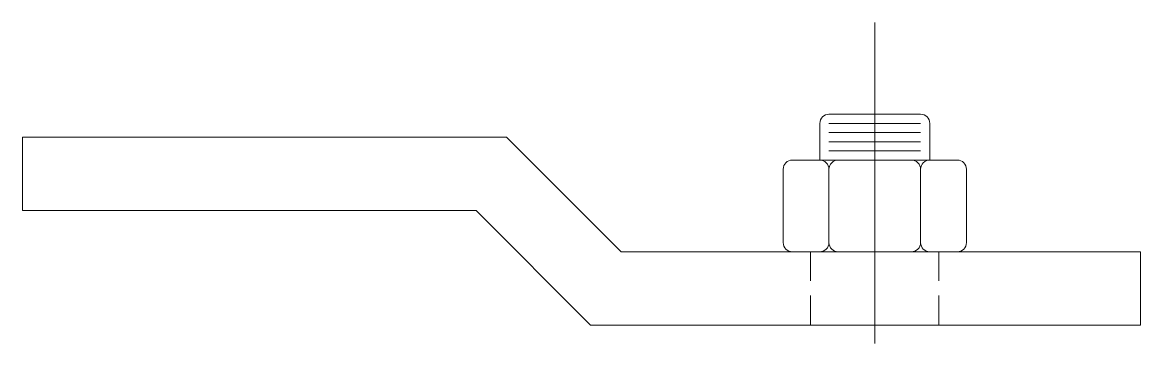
# Model space of a CAD drawing. Header units: metres. Extents: x 0 to 122, y 13 to 48.
import ezdxf

# ---------------------------------------------------------------- set-up
doc = ezdxf.new("R2010")
doc.units = ezdxf.units.M
doc.linetypes.add('IMPORT-HIDDEN2', pattern=[4.7625, 3.175, -1.5875])
doc.layers.add('A-DETL-GENF', color=92, linetype='Continuous', lineweight=18)
doc.layers.add('G-IMPT', color=8, linetype='Continuous', lineweight=13)

# ---------------------------------------------------------------- blocks, each defined once
blk = doc.blocks.new('00 z plaatje-los - 16101 A-10 details_RevB_16-11-23_dwg_MOER12-4350663-00_0 Basismaterialen')
at = {"layer": 'G-IMPT'}
for p, q in [((0, 10), (0, -25)), ((9, 0), (-9, 0)), ((-4, 0), (4, 0)), ((-10, -1), (-10, -9)), ((-5, -1), (-5, -9)), ((5, -1), (5, -9)), ((10, -1), (10, -9)), ((9, -10), (-9, -10)), ((-6, -14), (-6, -10)), ((-4, -10), (4, -10)), ((6, -10), (6, -14)), ((5, -11), (-5, -11)), ((5, -12), (-5, -12)), ((5, -13), (-5, -13)), ((5, -14), (-5, -14)), ((5, -15), (-5, -15))]:
    blk.add_line(p, q, dxfattribs=at)
for centre, start, end in [((-6, -1), 360, 90), ((4, -1), 360, 90), ((9, -1), 360, 90), ((-9, -1), 90, 180), ((-4, -1), 90, 180), ((6, -1), 90, 180), ((-9, -9), 180, 270), ((-6, -9), 270, 0), ((-4, -9), 180, 270), ((4, -9), 270, 0), ((6, -9), 180, 270), ((9, -9), 270, 0), ((-5, -14), 180, 270), ((5, -14), 270, 0)]:
    blk.add_arc(centre, 1, start, end, dxfattribs=at)
blk = doc.blocks.new('00 z plaatje-los - REVIT FAMILY - z plaatje-los-3344840-00_0 Basismaterialen')
at = {"layer": 'A-DETL-GENF', "lineweight": 13}
for p, q in [((0, 27.5), (0, 35.5)), ((0, 35.5), (52.81, 35.5)), ((52.81, 35.5), (65.31, 23)), ((49.5, 27.5), (0, 27.5)), ((62, 15), (49.5, 27.5)), ((65.31, 23), (122, 23)), ((122, 23), (122, 15)), ((122, 15), (62, 15))]:
    blk.add_line(p, q, dxfattribs=at)
at = {"layer": 'A-DETL-GENF', "linetype": 'IMPORT-HIDDEN2', "lineweight": 13}
for p, q in [((86, 23), (86, 15)), ((100, 23), (100, 15))]:
    blk.add_line(p, q, dxfattribs=at)
at = {"extrusion": (0, 0, -1), "zscale": -1, "rotation": 180}
blk.add_blockref('00 z plaatje-los - 16101 A-10 details_RevB_16-11-23_dwg_MOER12-4350663-00_0 Basismaterialen', (-93, 23), dxfattribs=at)

msp = doc.modelspace()

# ---------------------------------------------------------------- block references
msp.add_blockref('00 z plaatje-los - REVIT FAMILY - z plaatje-los-3344840-00_0 Basismaterialen', (0, 0))

doc.saveas('drawing.dxf')
